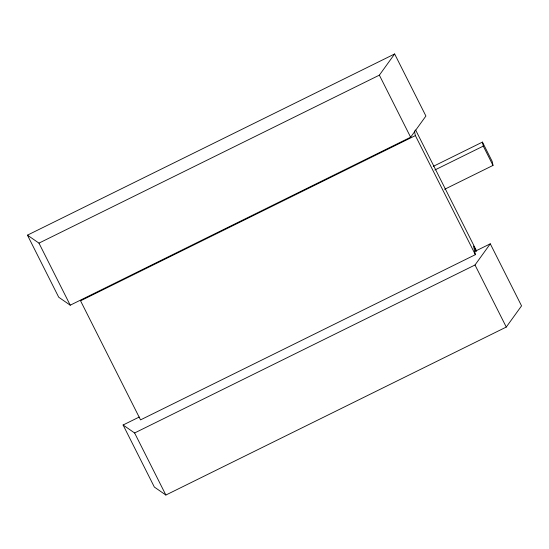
<?xml version="1.0" encoding="UTF-8"?>
<svg xmlns="http://www.w3.org/2000/svg" width="549" height="549" viewBox="0 0 549 549"><rect width="100%" height="100%" fill="white"/><g stroke="black" fill="none" stroke-linecap="round" stroke-linejoin="round"><path stroke-width="0.82" d="M27.45 235.157L38.965 243.125L379.366 75.151L394.642 53.967L425.907 116.031L410.631 137.216L70.231 305.189L58.716 297.222L27.45 235.157L394.642 53.967M123.093 425.001L134.608 432.969L475.009 264.995L490.284 243.811L521.55 305.875L506.274 327.06L165.873 495.033L154.358 487.066L123.093 425.001L139.226 417.041M414.385 130.902L415.367 135.589L80.545 300.811L140.537 419.889L475.359 254.674L473.567 246.076L476.244 251.401M433.278 166.361L482.447 142.095L492.172 161.399L493.009 165.414L444.608 189.295M434.883 169.991L483.285 146.109L482.447 142.095M474.919 251.394L490.284 243.811M483.285 146.109L493.009 165.414M415.627 129.996L476.518 250.852M415.367 135.589L475.359 254.674M379.366 75.151L410.631 137.216M475.009 264.995L506.274 327.06M38.965 243.125L70.231 305.189M134.608 432.969L165.873 495.033"/></g></svg>
